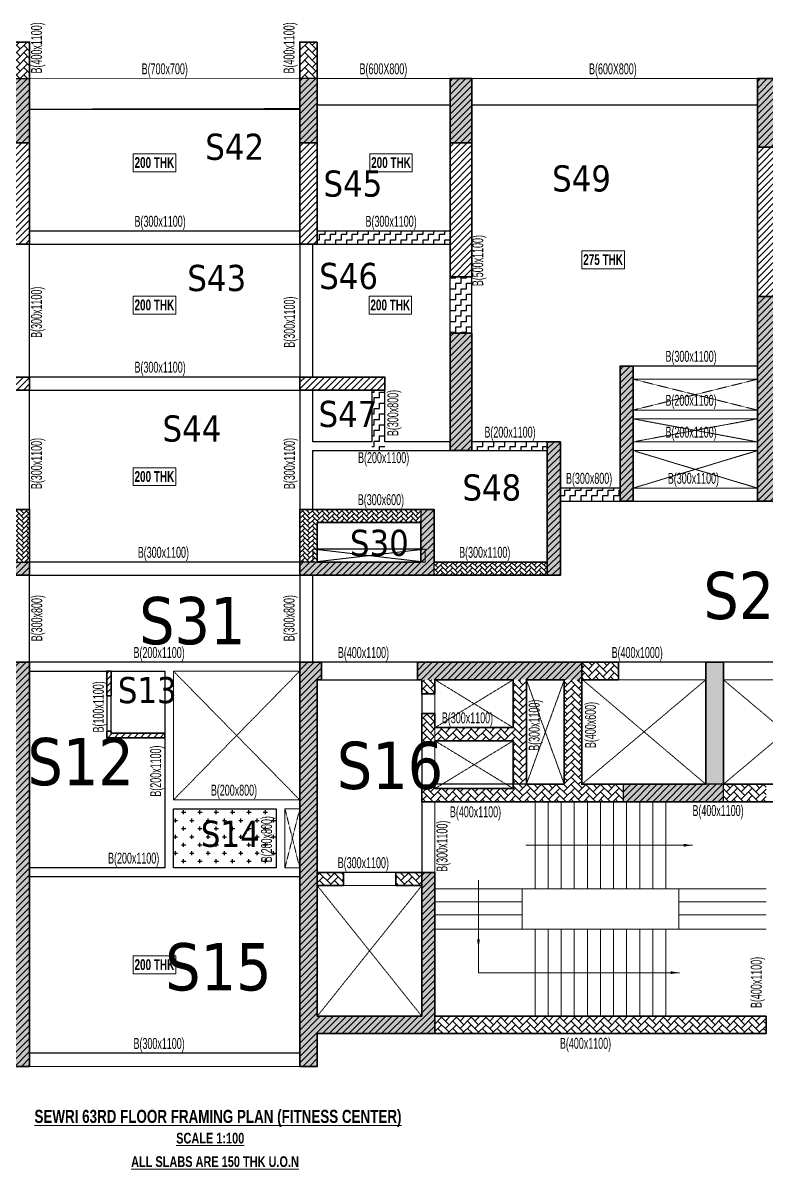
# Model space of a CAD drawing. Header units: millimetres. Extents: x 59 to 67037, y 412 to 26725.
# Drawn here: x 25465 to 42519, y 412 to 26725 of the extents above; entities that cross this region are included whole.
import ezdxf

# ---------------------------------------------------------------- set-up
doc = ezdxf.new("R2010")
doc.units = ezdxf.units.MM
doc.linetypes.add('HIDDEN', pattern=[0.375, 0.25, -0.125])
for name, color, linetype, lineweight in [('A-ANNO-DIMS', 8, 'Continuous', 15), ('A-DETL-MISC', 35, 'Continuous', 15), ('A-FLOR-IDEN', 11, 'Continuous', 9), ('A-HIDD-ABVE', 8, 'HIDDEN', 20), ('G-ANNO-TEXT', 231, 'Continuous', 9), ('S-BEAM', 7, 'Continuous', 18), ('S-BEAM-IDEN', 2, 'Continuous', 9), ('S-COL HATCH', 9, 'Continuous', 0), ('S-COLS', 5, 'Continuous', 35)]:
    doc.layers.add(name, color=color, linetype=linetype, lineweight=lineweight)
doc.layers.add('changes', color=7, linetype='Continuous')
doc.layers.add('SUNK SLAB', color=8, linetype='Continuous')
doc.styles.add('Dim.s & Anno.(Misc.)', font='ARIALN.TTF')
doc.styles.add('Swis721 LtCn BT', font='swisscl.ttf', dxfattribs={"width": 0.9, "height": 233.355162})
doc.styles.add('Swis721 LtCn BT_2', font='swisscl.ttf', dxfattribs={"height": 244.992296})
doc.styles.add('Swis721 LtCn BT_B', font='', dxfattribs={"width": 0.9, "height": 246.918336})
doc.styles.get('Swis721 LtCn BT_B').set_extended_font_data('Swis721 LtCn BT', bold=True)
doc.dimstyles.new('A-GFC-100', dxfattribs={"dimscale": 100, "dimtxt": 1.75, "dimasz": 1.5, "dimexe": 1.5, "dimexo": 0, "dimgap": 1, "dimtad": 1, "dimdsep": 46, "dimtxsty": 'Dim.s & Anno.(Misc.)', "dimblk": 'ARCHTICK', "dimcen": 0, "dimdle": 1.5, "dimclrd": 256, "dimclre": 8, "dimclrt": 6, "dimazin": 2, "dimtfac": 1, "dimtix": 1, "dimtmove": 2, "dimatfit": 3, "dimfxl": 1, "dimtolj": 1, "dimlwd": -1, "dimlwe": 9, "dimarcsym": 0})
pattern_1 = [(45, (-31890644.18, 20635841.75), (-75.1300955, 75.1300955), [])]
pattern_2 = [(45, (-31792792.5, 20735559.75), (0, 169.7056275), [360, -120]), (135, (-31792707.64, 20735644.6), (1e-14, 169.7056275), [360, -120])]
pattern_3 = [(45, (-31792792.494, 20735559.75), (0, 113.13708499), [240, -80]), (135, (-31792735.926, 20735616.32), (9e-15, 113.13708499), [240, -80])]

# ---------------------------------------------------------------- blocks, each defined once
blk = doc.blocks.new('A$Cebf64a2d')
at = {"layer": 'S-COL HATCH', "transparency": 33554687}
h = blk.add_hatch(dxfattribs=at)
h.set_pattern_fill('ANSI31', color=256, scale=850)
h.set_pattern_definition(pattern_1)
h.paths.add_polyline_path([(24779, 22681), (25179, 22681), (25179, 18875), (24779, 18875)])
h = blk.add_hatch(dxfattribs=at)
h.set_pattern_fill('ANSI31', color=256, scale=850)
h.set_pattern_definition(pattern_1)
h.paths.add_polyline_path([(31779, 22681), (31379, 22681), (31379, 18875), (31779, 18875)])
h = blk.add_hatch(dxfattribs=at)
h.set_pattern_fill('ANSI31', color=256, scale=850)
h.set_pattern_definition(pattern_1)
h.paths.add_polyline_path([(35329, 22675), (34829, 22675), (34829, 18125), (35329, 18125)])
h = blk.add_hatch(dxfattribs=at)
h.set_pattern_fill('ANSI31', color=256, scale=850)
h.set_pattern_definition(pattern_1)
h.paths.add_polyline_path([(42379, 22675), (41879, 22675), (41879, 12975), (42379, 12975)])
h = blk.add_hatch(dxfattribs=at)
h.set_pattern_fill('ANSI31', color=256, scale=850)
h.set_pattern_definition(pattern_1)
h.paths.add_polyline_path([(34829, 14135), (35329, 14135), (35329, 16835), (34829, 16835)])
h = blk.add_hatch(dxfattribs=at)
h.set_pattern_fill('ANSI31', color=256, scale=850)
h.set_pattern_definition(pattern_1)
h.paths.add_polyline_path([(39029, 16075), (38729, 16075), (38729, 12975), (39029, 12975)])
h = blk.add_hatch(dxfattribs=at)
h.set_pattern_fill('ANSI31', color=256, scale=850)
h.set_pattern_definition(pattern_1)
h.paths.add_polyline_path([(25179, 15825), (23229, 15825), (23229, 15525), (25179, 15525)])
h = blk.add_hatch(dxfattribs=at)
h.set_pattern_fill('ANSI31', color=256, scale=850)
h.set_pattern_definition(pattern_1)
h.paths.add_polyline_path([(31379, 15825), (33329, 15825), (33329, 15525), (31379, 15525)])
h = blk.add_hatch(dxfattribs=at)
h.set_pattern_fill('ANSI31', color=256, scale=850)
h.set_pattern_definition(pattern_1)
h.paths.add_polyline_path([(37059, 14335), (37359, 14335), (37359, 11275), (37059, 11275), (37059, 11575)])
h = blk.add_hatch(dxfattribs=at)
h.set_pattern_fill('ANSI31', color=256, scale=850)
h.set_pattern_definition(pattern_1)
h.paths.add_polyline_path([(22099, 12785), (22399, 12785), (22399, 11575), (25179, 11575), (25179, 11275), (22099, 11275)])
h = blk.add_hatch(dxfattribs=at)
h.set_pattern_fill('ANSI31', color=256, scale=850)
h.set_pattern_definition(pattern_1)
h.paths.add_polyline_path([(34459, 12785), (34159, 12785), (34159, 11575), (31379, 11575), (31379, 11275), (34459, 11275)])
h = blk.add_hatch(dxfattribs=at)
h.set_pattern_fill('ANSI31', color=256, scale=850)
h.set_pattern_definition(pattern_1)
h.paths.add_polyline_path([(22379, 4450), (22079, 4450), (22079, 1150), (22079, 750), (24779, 750), (24779, 0), (25179, 0), (25179, 1150), (25179, 1150), (25179, 9275), (24679, 9275), (24679, 8875), (24779, 8875), (24779, 1150), (24779, 1150), (22379, 1150), (22379, 1150)])
h = blk.add_hatch(dxfattribs=at)
h.set_pattern_fill('ANSI31', color=256, scale=850)
h.set_pattern_definition(pattern_1)
h.paths.add_polyline_path([(34179, 4450), (34479, 4450), (34479, 1150), (34479, 750), (31779, 750), (31779, 0), (31379, 0), (31379, 1150), (31379, 1150), (31379, 9275), (31879, 9275), (31879, 8875), (31779, 8875), (31779, 1150), (31779, 1150), (34179, 1150), (34179, 1150)])
h = blk.add_hatch(dxfattribs=at)
h.set_pattern_fill('ANSI31', color=256, scale=850)
h.set_pattern_definition(pattern_1)
h.paths.add_polyline_path([(37849, 9275), (34079, 9275), (34079, 8875), (37849, 8875)])
h = blk.add_hatch(dxfattribs=at)
h.set_pattern_fill('ANSI31', color=256, scale=850)
h.set_pattern_definition(pattern_1)
h.paths.add_polyline_path([(27049, 9075), (26949, 9075), (26949, 8505), (27049, 8505)])
h = blk.add_hatch(dxfattribs=at)
h.set_pattern_fill('ANSI31', color=256, scale=850)
h.set_pattern_definition(pattern_1)
h.paths.add_polyline_path([(28279, 7645), (27049, 7645), (27049, 7695), (26949, 7695), (26949, 7545), (28279, 7545)])
h = blk.add_hatch(dxfattribs=at)
h.set_pattern_fill('ANSI31', color=256, scale=850)
h.set_pattern_definition(pattern_1)
h.paths.add_polyline_path([(41099, 6475), (38799, 6475), (38799, 6075), (41099, 6075)])
at = {"layer": 'changes'}
for p, q in [((24779, 22681), (25179, 22681)), ((31779, 22681), (31379, 22681)), ((25179, 11575), (25179, 11275)), ((31379, 11575), (31379, 11275))]:
    blk.add_line(p, q, dxfattribs=at)
at = {"layer": 'changes', "elevation": 0}
for points in [[(22099, 12785), (22399, 12785), (22399, 11575), (25179, 11575), (25179, 11275), (22099, 11275)], [(34459, 12785), (34159, 12785), (34159, 11575), (31379, 11575), (31379, 11275), (34459, 11275)], [(41099, 6475), (38799, 6475), (38799, 6075), (41099, 6075)]]:
    blk.add_lwpolyline(points, close=True, dxfattribs=at)
at = {"layer": 'S-COL HATCH'}
blk.add_line((34159, 12485), (34159, 12785), dxfattribs=at)
at = {"layer": 'S-COLS'}
for p, q in [((37059, 11575), (37059, 11275)), ((34179, 4450), (34179, 1150)), ((34479, 4450), (34479, 1150)), ((34479, 1150), (34479, 750))]:
    blk.add_line(p, q, dxfattribs=at)
at = {"layer": 'S-COLS', "elevation": 0}
for points in [[(24779, 23515), (25179, 23515), (25179, 18875), (24779, 18875)], [(31779, 23515), (31379, 23515), (31379, 18875), (31779, 18875)], [(35329, 18125), (34829, 18125), (34829, 22675), (35329, 22675)], [(42379, 12975), (41879, 12975), (41879, 22675), (42379, 22675)], [(35329, 16835), (35329, 14135), (34829, 14135), (34829, 16835)], [(39029, 16075), (38729, 16075), (38729, 12975), (39029, 12975)], [(25179, 15825), (23229, 15825), (23229, 15525), (25179, 15525)], [(31379, 15825), (33329, 15825), (33329, 15525), (31379, 15525)], [(19199, 14335), (19199, 11275), (25179, 11275), (25179, 12785), (22099, 12785), (22099, 11575), (19499, 11575), (19499, 14335), (19199, 14335)], [(37359, 14335), (37359, 11275), (31379, 11275), (31379, 12785), (34459, 12785), (34459, 11575), (37059, 11575), (37059, 14335), (37359, 14335)], [(31779, 12485), (34159, 12485), (34159, 11575), (31779, 11575)], [(26949, 8505), (27049, 8505), (27049, 9075), (26949, 9075)], [(37449, 6475), (36579, 6475), (36579, 8875), (37449, 8875)]]:
    blk.add_lwpolyline(points, close=True, dxfattribs=at)
for points in [[(25179, 1150), (25179, 9275), (24679, 9275), (24679, 8875), (24779, 8875), (24779, 1150), (22379, 1150)], [(31379, 1150), (31379, 9275), (31879, 9275), (31879, 8875), (31779, 8875), (31779, 1150), (34179, 1150)], [(37849, 9275), (34079, 9275), (34079, 8875), (34179, 8875), (34179, 8550), (34479, 8550), (34479, 8875), (35379, 8875), (36279, 8875), (36279, 7775), (34479, 7775), (34479, 8100), (34179, 8100), (34179, 7398), (34479, 7398), (34479, 7475), (36279, 7475), (36279, 6375), (35379, 6375), (34479, 6375), (34479, 6453), (34179, 6453), (34179, 6075), (36279, 6075), (36279, 6075), (47434, 6075)], [(40699, 9275), (40699, 6475), (37849, 6475), (37849, 9275)], [(41099, 9275), (40699, 9275)], [(43949, 9275), (43949, 6475), (41099, 6475), (41099, 9275)], [(26949, 7695), (26949, 7545), (28279, 7545), (28279, 7645), (27049, 7645), (27049, 7695), (26949, 7695)], [(31779, 4150), (32379, 4150), (32379, 4450), (31779, 4450)], [(34179, 4150), (33579, 4150), (33579, 4450), (34479, 4450)], [(24779, 750), (24779, 0), (25179, 0), (25179, 1150)], [(31779, 750), (31779, 0), (31379, 0), (31379, 1150)], [(34479, 1150), (42079, 1150), (42079, 750), (31779, 750)]]:
    blk.add_lwpolyline(points, dxfattribs=at)
blk = doc.blocks.new('_ARCHTICK')
at = {"color": 0, "linetype": 'ByBlock', "const_width": 0.15}
blk.add_lwpolyline([(-0.5, -0.5), (0.5, 0.5)], dxfattribs=at)
blk = doc.blocks.new('A$C2f35dc8c')
at = {"layer": 'S-COL HATCH'}
h = blk.add_hatch(dxfattribs=at)
h.set_pattern_fill('AR-HBONE', color=256, scale=30)
h.set_pattern_definition(pattern_2)
h.paths.add_polyline_path([(25179, 23515), (24779, 23515), (24779, 22681), (24779, 22681), (25179, 22681)])
h = blk.add_hatch(dxfattribs=at)
h.set_pattern_fill('AR-HBONE', color=256, scale=30)
h.set_pattern_definition(pattern_2)
h.paths.add_polyline_path([(31379, 23515), (31779, 23515), (31779, 22681), (31779, 22681), (31379, 22681)])
at = {"layer": 'S-COL HATCH', "transparency": 33554687}
h = blk.add_hatch(color=256, dxfattribs=at)
h.dxf.hatch_style = 1
h.paths.add_polyline_path([(24779, 22681), (25179, 22681), (25179, 21200), (24779, 21200)])
h = blk.add_hatch(color=256, dxfattribs=at)
h.dxf.hatch_style = 1
h.paths.add_polyline_path([(31779, 22681), (31379, 22681), (31379, 21200), (31779, 21200)])
h = blk.add_hatch(color=256, dxfattribs=at)
h.dxf.hatch_style = 1
h.paths.add_polyline_path([(34829, 21200), (35329, 21200), (35329, 22675), (34829, 22675)])
h = blk.add_hatch(color=256, dxfattribs=at)
h.dxf.hatch_style = 1
h.paths.add_polyline_path([(42379, 22675), (41879, 22675), (41879, 21100), (42379, 21100)])
h = blk.add_hatch(color=256, dxfattribs=at)
h.dxf.hatch_style = 1
h.paths.add_polyline_path([(41879, 17675), (42379, 17675), (42379, 12975), (41879, 12975)])
h = blk.add_hatch(color=256, dxfattribs=at)
h.dxf.hatch_style = 1
h.paths.add_polyline_path([(34829, 14135), (35329, 14135), (35329, 16835), (34829, 16835)])
h = blk.add_hatch(color=256, dxfattribs=at)
h.dxf.hatch_style = 1
h.paths.add_polyline_path([(39029, 16075), (38729, 16075), (38729, 12975), (39029, 12975)])
h = blk.add_hatch(color=256, dxfattribs=at)
h.dxf.hatch_style = 1
h.paths.add_polyline_path([(37059, 14335), (37359, 14335), (37359, 11275), (37059, 11275), (37059, 11575)])
h = blk.add_hatch(color=256, dxfattribs=at)
h.dxf.hatch_style = 1
h.paths.add_polyline_path([(22099, 12785), (22399, 12785), (22399, 11575), (25179, 11575), (25179, 11275), (22099, 11275)])
at = {"layer": 'S-COL HATCH'}
h = blk.add_hatch(dxfattribs=at)
h.set_pattern_fill('AR-HBONE', color=256, scale=20)
h.set_pattern_definition(pattern_3)
h.paths.add_polyline_path([(24779, 12485), (24779, 11575), (24779, 11575), (24779, 11575), (25179, 11575), (25179, 12785), (22399, 12785), (22399, 12485), (22399, 12485)])
h = blk.add_hatch(dxfattribs=at)
h.set_pattern_fill('AR-HBONE', color=256, scale=20)
h.set_pattern_definition(pattern_3)
h.paths.add_polyline_path([(31779, 12485), (31779, 11575), (31779, 11575), (31779, 11575), (31379, 11575), (31379, 12785), (34159, 12785), (34159, 12485), (34159, 12485)])
at = {"layer": 'S-COL HATCH', "transparency": 33554687}
h = blk.add_hatch(color=256, dxfattribs=at)
h.dxf.hatch_style = 1
h.paths.add_polyline_path([(34459, 12785), (34159, 12785), (34159, 11575), (31379, 11575), (31379, 11275), (34459, 11275)])
at = {"layer": 'S-COL HATCH'}
h = blk.add_hatch(dxfattribs=at)
h.set_pattern_fill('AR-HBONE', color=256, scale=20)
h.set_pattern_definition(pattern_3)
h.paths.add_polyline_path([(34459, 11575), (34459, 11275), (37059, 11275), (37059, 11575)])
at = {"layer": 'S-COL HATCH', "transparency": 33554687}
h = blk.add_hatch(color=256, dxfattribs=at)
h.dxf.hatch_style = 1
h.paths.add_polyline_path([(22379, 4450), (22079, 4450), (22079, 1150), (22079, 750), (24779, 750), (24779, 0), (25179, 0), (25179, 1150), (25179, 1150), (25179, 9275), (24679, 9275), (24679, 8875), (24779, 8875), (24779, 1150), (24779, 1150), (22379, 1150), (22379, 1150)])
h = blk.add_hatch(color=256, dxfattribs=at)
h.dxf.hatch_style = 1
h.paths.add_polyline_path([(34179, 4450), (34479, 4450), (34479, 1150), (34479, 750), (31779, 750), (31779, 0), (31379, 0), (31379, 1150), (31379, 1150), (31379, 9275), (31879, 9275), (31879, 8875), (31779, 8875), (31779, 1150), (31779, 1150), (34179, 1150), (34179, 1150)])
h = blk.add_hatch(color=256, dxfattribs=at)
h.dxf.hatch_style = 1
h.paths.add_polyline_path([(37849, 9275), (34079, 9275), (34079, 8875), (37849, 8875)])
at = {"layer": 'S-COL HATCH'}
h = blk.add_hatch(dxfattribs=at)
h.set_pattern_fill('AR-HBONE', color=256, scale=30)
h.set_pattern_definition([(45, (-31609283, 20752631.54), (0, 169.7056275), [360, -120]), (135, (-31609198.14, 20752716.4), (1e-14, 169.7056275), [360, -120])])
h.paths.add_polyline_path([(37849, 8875), (37849, 9275), (38689, 9275), (38689, 8875), (38359, 8875)])
at = {"layer": 'S-COL HATCH', "transparency": 33554687}
h = blk.add_hatch(color=256, dxfattribs=at)
h.dxf.hatch_style = 1
h.paths.add_polyline_path([(41099, 9275), (40699, 9275), (40699, 6475), (41099, 6475)])
at = {"layer": 'S-COL HATCH'}
h = blk.add_hatch(dxfattribs=at)
h.set_pattern_fill('AR-HBONE', color=256, scale=30)
h.set_pattern_definition(pattern_2)
h.paths.add_polyline_path([(36579, 8875), (36279, 8875), (36279, 7775), (34479, 7775), (34479, 8100), (34179, 8100), (34179, 7398), (34479, 7398), (34479, 7475), (36279, 7475), (36279, 6375), (34479, 6375), (34479, 6453), (34179, 6453), (34179, 6075), (38799, 6075), (38799, 6475), (36579, 6475)])
h = blk.add_hatch(dxfattribs=at)
h.set_pattern_fill('AR-HBONE', color=256, scale=30)
h.set_pattern_definition(pattern_2)
h.paths.add_polyline_path([(34479, 8875), (34179, 8875), (34179, 8550), (34479, 8550)])
h = blk.add_hatch(dxfattribs=at)
h.set_pattern_fill('AR-HBONE', color=256, scale=30)
h.set_pattern_definition(pattern_2)
h.paths.add_polyline_path([(37849, 6475), (37449, 6475), (37449, 8875), (37849, 8875)])
at = {"layer": 'S-COL HATCH', "transparency": 33554687}
h = blk.add_hatch(color=256, dxfattribs=at)
h.dxf.hatch_style = 1
h.paths.add_polyline_path([(41099, 6475), (38799, 6475), (38799, 6075), (41099, 6075)])
at = {"layer": 'S-COL HATCH'}
h = blk.add_hatch(dxfattribs=at)
h.set_pattern_fill('AR-HBONE', color=256, scale=30)
h.set_pattern_definition(pattern_2)
h.paths.add_polyline_path([(41099, 6475), (42079, 6475), (42079, 6075), (41099, 6075)])
h = blk.add_hatch(dxfattribs=at)
h.set_pattern_fill('AR-HBONE', color=256, scale=30)
h.set_pattern_definition([(45, (-31792792.5, 20683630.75), (0, 169.7056275), [360, -120]), (135, (-31792707.64, 20683715.6), (1e-14, 169.7056275), [360, -120])])
h.paths.add_polyline_path([(34179, 4150), (34179, 4450), (33579, 4450), (33579, 4150)])
h.paths.add_polyline_path([(32379, 4150), (32379, 4450), (31779, 4450), (31779, 4150)])
h = blk.add_hatch(dxfattribs=at)
h.set_pattern_fill('AR-HBONE', color=256, scale=30)
h.set_pattern_definition(pattern_2)
h.paths.add_polyline_path([(42079, 1150), (34479, 1150), (34479, 750), (42079, 750)])
at = {"layer": 'changes'}
for p, q in [((24779, 22681, 0), (25179, 22681, 0)), ((31779, 22681, 0), (31379, 22681, 0)), ((25179, 11575, 0), (25179, 11275, 0)), ((31379, 11575, 0), (31379, 11275, 0))]:
    blk.add_line(p, q, dxfattribs=at)
at = {"layer": 'changes', "elevation": 0}
for points in [[(22099, 12785), (22399, 12785), (22399, 11575), (25179, 11575), (25179, 11275), (22099, 11275)], [(34459, 12785), (34159, 12785), (34159, 11575), (31379, 11575), (31379, 11275), (34459, 11275)], [(41099, 6475), (38799, 6475), (38799, 6075), (41099, 6075)]]:
    blk.add_lwpolyline(points, close=True, dxfattribs=at)
at = {"layer": 'S-COL HATCH'}
blk.add_line((34159, 12485, 0), (34159, 12785, 0), dxfattribs=at)
at = {"layer": 'S-COLS'}
for p, q in [((37059, 11575, 0), (37059, 11275, 0)), ((38689, 9275, 0), (37849, 9275, 0)), ((38689, 9275, 0), (38689, 8875, 0)), ((38689, 8875, 0), (37849, 8875, 0)), ((34179, 4450, 0), (34179, 1150, 0)), ((34479, 4450, 0), (34479, 1150, 0)), ((34479, 1150, 0), (34479, 750, 0))]:
    blk.add_line(p, q, dxfattribs=at)
at = {"layer": 'S-COLS', "elevation": 0}
for points in [[(24779, 23515), (25179, 23515), (25179, 21200), (24779, 21200)], [(31779, 23515), (31379, 23515), (31379, 21200), (31779, 21200)], [(35329, 21200), (34829, 21200), (34829, 22675), (35329, 22675)], [(42379, 22675), (41879, 22675), (41879, 21100), (42379, 21100)], [(41879, 17675), (42379, 17675), (42379, 12975), (41879, 12975)], [(35329, 16835), (35329, 14135), (34829, 14135), (34829, 16835)], [(39029, 16075), (38729, 16075), (38729, 12975), (39029, 12975)], [(19199, 14335), (19199, 11275), (25179, 11275), (25179, 12785), (22099, 12785), (22099, 11575), (19499, 11575), (19499, 14335), (19199, 14335)], [(37359, 14335), (37359, 11275), (31379, 11275), (31379, 12785), (34459, 12785), (34459, 11575), (37059, 11575), (37059, 14335), (37359, 14335)], [(31779, 12485), (34159, 12485), (34159, 11575), (31779, 11575)], [(37449, 6475), (36579, 6475), (36579, 8875), (37449, 8875)]]:
    blk.add_lwpolyline(points, close=True, dxfattribs=at)
for points in [[(41879, 21100), (41879, 22675), (42379, 22675), (42379, 21100)], [(42379, 17675), (42379, 12975), (41879, 12975), (41879, 17675)], [(25179, 1150), (25179, 9275), (24679, 9275), (24679, 8875), (24779, 8875), (24779, 1150), (22379, 1150)], [(31379, 1150), (31379, 9275), (31879, 9275), (31879, 8875), (31779, 8875), (31779, 1150), (34179, 1150)], [(37849, 9275), (34079, 9275), (34079, 8875), (34179, 8875), (34179, 8550), (34479, 8550), (34479, 8875), (35379, 8875), (36279, 8875), (36279, 7775), (34479, 7775), (34479, 8100), (34179, 8100), (34179, 7398), (34479, 7398), (34479, 7475), (36279, 7475), (36279, 6375), (35379, 6375), (34479, 6375), (34479, 6453), (34179, 6453), (34179, 6075), (36279, 6075), (36279, 6075), (47434, 6075)], [(40699, 9275), (40699, 6475), (37849, 6475), (37849, 9275)], [(41099, 9275), (40699, 9275)], [(43949, 9275), (43949, 6475), (41099, 6475), (41099, 9275)], [(31779, 4150), (32379, 4150), (32379, 4450), (31779, 4450)], [(34179, 4150), (33579, 4150), (33579, 4450), (34479, 4450)], [(24779, 750), (24779, 0), (25179, 0), (25179, 1150)], [(31779, 750), (31779, 0), (31379, 0), (31379, 1150)], [(34479, 1150), (42079, 1150), (42079, 750), (31779, 750)]]:
    blk.add_lwpolyline(points, dxfattribs=at)

msp = doc.modelspace()

# ---------------------------------------------------------------- hatches: boundary and pattern name
at = {"layer": 'SUNK SLAB'}
h = msp.add_hatch(dxfattribs=at)
h.set_pattern_fill('ZIGZAG', color=8, scale=1000, style=0)
h.set_pattern_definition([(0, (-31792352.74, 20733747.85), (125, 125), [125, -125]), (90, (-31792227.74, 20733747.85), (-125, 125), [125, -125])])
h.paths.add_polyline_path([(37799, 16046), (39169, 16046), (39169, 15746), (37799, 15746)])
h.paths.add_polyline_path([(35769, 17106), (37499, 17106), (37499, 17106), (37499, 16906), (35769, 16906)])
h.paths.add_polyline_path([(35269, 20896), (35769, 20896), (35769, 19606), (35269, 19606)])
h.paths.add_polyline_path([(32219, 21946), (35269, 21946), (35269, 21646), (35169, 21646), (35169, 21646), (34259, 21646), (34259, 21646), (32219, 21646)])
h.paths.add_polyline_path([(33469, 18296), (33769, 18296), (33769, 16906), (33469, 16906)])
h = msp.add_hatch(dxfattribs=at)
h.set_pattern_fill('CROSS', color=8, scale=750, style=0)
h.set_pattern_definition([(0, (-31352019.15, 21119978.29), (187.5, 187.5), [93.75, -281.25]), (90, (-31351972.27, 21119931.41), (-187.5, 187.5), [93.75, -281.25])])
h.paths.add_polyline_path([(31279, 8686), (28919, 8686), (28919, 7326), (31279, 7326)])

# ---------------------------------------------------------------- linework, layer by layer
at = {"layer": 'A-ANNO-DIMS', "ltscale": 500, "elevation": 0}
msp.add_lwpolyline([(36709, 4921), (35919, 4921), (35919, 5486)], dxfattribs=at)
at = {"layer": 'A-DETL-MISC'}
for p, q in [((37219, 8846, 0), (37219, 6846, 0)), ((37519, 8846, 0), (37519, 6846, 0)), ((37819, 8846, 0), (37819, 6846, 0)), ((38119, 8846, 0), (38119, 6846, 0)), ((38419, 8846, 0), (38419, 6846, 0)), ((38719, 8846, 0), (38719, 6846, 0)), ((39019, 8846, 0), (39019, 6846, 0)), ((39319, 8846, 0), (39319, 6846, 0)), ((39619, 8846, 0), (39619, 6846, 0)), ((39919, 8846, 0), (39919, 6846, 0)), ((40219, 8846, 0), (40219, 6846, 0)), ((37219, 3921, 0), (37219, 5921, 0)), ((37519, 3921, 0), (37519, 5921, 0)), ((37819, 3921, 0), (37819, 5921, 0)), ((38119, 3921, 0), (38119, 5921, 0)), ((38419, 3921, 0), (38419, 5921, 0)), ((38719, 3921, 0), (38719, 5921, 0)), ((39019, 3921, 0), (39019, 5921, 0)), ((39319, 3921, 0), (39319, 5921, 0)), ((39619, 3921, 0), (39619, 5921, 0)), ((39919, 3921, 0), (39919, 5921, 0)), ((40219, 3921, 0), (40219, 5921, 0))]:
    msp.add_line(p, q, dxfattribs=at)
at = {"layer": 'A-DETL-MISC', "elevation": 0}
for points in [[(36919, 6846), (34919, 6846)], [(40519, 6846), (42519, 6846)], [(36919, 6546), (34919, 6546)], [(40519, 6546), (42519, 6546)], [(36919, 6246), (34919, 6246)], [(40519, 6246), (42519, 6246)], [(36919, 5921), (34919, 5921)], [(40519, 5921), (42519, 5921)]]:
    msp.add_lwpolyline(points, dxfattribs=at)
msp.add_lwpolyline([(36919, 6846), (36919, 5921), (40519, 5921), (40519, 6846)], close=True, dxfattribs=at)
at = {"layer": 'A-FLOR-IDEN', "color": 8, "elevation": 0, "flags": 128}
for points in [[(28971, 23721), (28971, 23309), (27993, 23309), (27993, 23721)], [(34401, 23721), (34401, 23309), (33423, 23309), (33423, 23721)], [(39268, 21493), (39268, 21081), (38290, 21081), (38290, 21493)], [(28971, 20451), (28971, 20039), (27993, 20039), (27993, 20451)], [(34384, 20451), (34384, 20039), (33407, 20039), (33407, 20451)], [(28971, 16514), (28971, 16102), (27993, 16102), (27993, 16514)], [(28971, 5307), (28971, 4895), (27993, 4895), (27993, 5307)]]:
    msp.add_lwpolyline(points, close=True, dxfattribs=at)
at = {"layer": 'A-HIDD-ABVE', "linetype": 'HIDDEN'}
for p, q in [((42319, 18546, 0), (39469, 17836, 0)), ((42319, 17836, 0), (39469, 18546, 0)), ((39469, 18546, 0), (39469, 18546, 0)), ((42319, 17106, 0), (39469, 17636)), ((42319, 17636, 0), (39519, 17116, 0)), ((42319, 16906, 0), (39469, 16046, 0)), ((42319, 16046, 0), (39519, 16891, 0)), ((34699, 14647, 0), (32119, 14346, 0)), ((34699, 14346, 0), (32119, 14647, 0)), ((28918, 11846, 0), (31819, 8886, 0)), ((28919, 8886, 0), (31819, 11846, 0)), ((36719, 11646, 0), (34919, 10546, 0)), ((36719, 10546, 0), (34919, 11646, 0)), ((37889, 11646, 0), (37019, 9246, 0)), ((37889, 9246, 0), (37019, 11646, 0)), ((41139, 11646, 0), (38289, 9246, 0)), ((41139, 9246, 0), (38309, 11646, 0)), ((44389, 11646, 0), (41539, 9246, 0)), ((44389, 9246, 0), (41539, 11646, 0)), ((36719, 10246, 0), (34919, 9146, 0)), ((36719, 9146, 0), (34919, 10246, 0)), ((31479, 8686, 0), (31819, 7326, 0)), ((31479, 7326, 0), (31819, 8686, 0)), ((34619, 6921, 0), (32219, 3921, 0)), ((34619, 3921, 0), (32219, 6921, 0))]:
    msp.add_line(p, q, dxfattribs=at)
at = {"layer": 'changes'}
msp.add_line((37019, 9246, 0), (34919, 9246, 0), dxfattribs=at)
at = {"layer": 'changes', "color": 1, "elevation": 0}
for points in [[(25619, 24746), (31819, 24746), (31819, 21946), (25619, 21946)], [(32219, 24847), (35261, 24847), (35261, 21946), (32219, 21946)], [(39169, 16046), (37799, 16046), (37799, 17106), (35769, 17106), (35769, 24846), (42319, 24846), (42319, 18846), (39169, 18846)], [(25619, 21646), (31819, 21646), (31819, 18596), (25619, 18596)], [(32119, 18596), (32119, 21646), (35261, 21646), (35269, 17106), (33769, 17106), (33769, 18596)], [(25619, 18296), (31819, 18296), (31819, 14346), (25619, 14346)], [(32119, 18296), (33469, 18296), (33469, 17106), (32119, 17106)], [(32119, 15556), (32119, 16906), (37499, 16906), (37499, 14346), (34899, 14346), (34899, 15556)], [(49557, 14046), (49557, 12046), (32119, 12046), (32119, 14046), (37799, 14046), (37799, 15746), (45169, 15746), (45169, 14046)], [(32219, 15256), (34599, 15256), (34599, 14647), (32219, 14647)], [(25619, 14046), (31819, 14046), (31819, 12046), (25619, 12046)], [(25619, 11846), (27389, 11846), (27389, 10316), (28719, 10316), (28719, 7326), (25619, 7326)], [(27489, 11846), (28719, 11846), (28719, 10416), (27489, 10416)], [(32219, 11646), (34619, 11646), (34619, 7221), (32219, 7221)], [(28919, 8686), (31279, 8686), (31279, 7326), (28919, 7326)], [(25619, 7126), (31819, 7126), (31819, 3071), (25619, 3071)]]:
    msp.add_lwpolyline(points, close=True, dxfattribs=at)
at = {"layer": 'S-BEAM'}
for p, q in [((25611, 25446, 0), (31819, 25458, 0)), ((35269, 25446, 0), (32219, 25452, 0)), ((42319, 25446, 0), (35769, 25446, 0)), ((42069, 18846, 0), (42319, 18846, 0)), ((42319, 18546, 0), (39469, 18546, 0)), ((39469, 18546, 0), (39469, 18546, 0)), ((42319, 17836, 0), (39469, 17836, 0)), ((42319, 17636, 0), (39469, 17636)), ((42319, 17106, 0), (39469, 17106, 0)), ((42319, 16906, 0), (39469, 16906, 0)), ((42319, 16046, 0), (39469, 16046, 0)), ((28919, 11846, 0), (28919, 8886, 0)), ((29035, 11846, 0), (31819, 11846, 0)), ((34919, 9224, 0), (34919, 11646, 0)), ((41139, 11646, 0), (38309, 11646, 0)), ((44389, 11646, 0), (41539, 11646, 0)), ((28919, 8886, 0), (31819, 8886, 0)), ((28919, 8686, 0), (28919, 7326, 0)), ((28919, 8686, 0), (31279, 8686, 0)), ((31279, 8686, 0), (31279, 7326, 0)), ((31479, 8686, 0), (31819, 8686, 0)), ((31479, 8686, 0), (31479, 7326, 0)), ((34919, 8846, 0), (34919, 7221, 0)), ((31279, 7326, 0), (28919, 7326, 0)), ((31819, 7326, 0), (31479, 7326, 0)), ((34019, 6921, 0), (32819, 6921, 0)), ((25619, 2771, 0), (31819, 2771, 0))]:
    msp.add_line(p, q, dxfattribs=at)
at = {"layer": 'S-BEAM', "linetype": 'HIDDEN'}
for p, q in [((25611, 24746, 0), (31819, 24758, 0)), ((35269, 24841, 0), (32219, 24847, 0)), ((42319, 24846, 0), (35769, 24846, 0)), ((35269, 19606, 0), (35269, 23971, 0)), ((35769, 23971, 0), (35769, 19606)), ((42319, 20446, 0), (42319, 23501, 0)), ((25619, 21946, 0), (31819, 21946, 0)), ((32211, 21946, 0), (35261, 21946, 0)), ((25619, 21646, 0), (25619, 18596, 0)), ((25619, 21646, 0), (31819, 21646, 0)), ((31819, 21646, 0), (31819, 18596, 0)), ((32119, 21646, 0), (32119, 18596, 0)), ((32211, 21646, 0), (35261, 21646, 0)), ((42319, 18846, 0), (39469, 18846, 0)), ((25619, 18596, 0), (31819, 18596, 0)), ((25619, 15356, 0), (25619, 18296, 0)), ((25619, 18296, 0), (31819, 18296, 0)), ((31819, 15356, 0), (31819, 18296, 0)), ((32119, 17106, 0), (32119, 18296, 0)), ((33469, 18296, 0), (33469, 17106, 0)), ((33769, 18296, 0), (33769, 17106, 0)), ((32119, 17106, 0), (33469, 17106, 0)), ((33769, 17106, 0), (35269, 17106, 0)), ((37499, 17106, 0), (35769, 17106, 0)), ((32119, 15556, 0), (32119, 16906, 0)), ((32119, 16906, 0), (35269, 16906, 0)), ((37499, 16906, 0), (35769, 16906, 0)), ((39169, 16046, 0), (37799, 16046, 0)), ((39169, 15746, 0), (37799, 15746, 0)), ((42319, 15746, 0), (39469, 15746, 0)), ((25619, 14346, 0), (31819, 14346, 0)), ((25619, 14046, 0), (31819, 14046, 0)), ((25619, 14046, 0), (25619, 12046, 0)), ((31819, 14046, 0), (25619, 14046, 0)), ((31819, 14046, 0), (31819, 12046, 0)), ((32119, 14046, 0), (32119, 12046, 0)), ((25619, 12046, 0), (31819, 12046, 0)), ((25619, 11846, 0), (28719, 11846, 0)), ((28719, 11846, 0), (28719, 7326, 0)), ((28918, 11846, 0), (29035, 11846, 0)), ((34519, 12046, 0), (32319, 12046, 0)), ((41139, 12046, 0), (38289, 12046, 0)), ((44389, 12046, 0), (41539, 12046, 0)), ((34519, 11646, 0), (32319, 11646, 0)), ((34619, 9224, 0), (34619, 11646, 0)), ((34619, 8846, 0), (34619, 7221, 0)), ((28719, 7326, 0), (25619, 7326, 0)), ((31819, 7126, 0), (25619, 7126, 0)), ((34019, 7221, 0), (32819, 7221, 0)), ((25619, 3071, 0), (31819, 3071, 0))]:
    msp.add_line(p, q, dxfattribs=at)
at = {"layer": 'S-BEAM', "elevation": 0}
msp.add_lwpolyline([(32119, 14346), (34699, 14346), (34699, 14647), (32119, 14647)], close=True, dxfattribs=at)
at = {"layer": 'S-BEAM', "linetype": 'HIDDEN', "elevation": 0}
msp.add_lwpolyline([(27389, 11276), (27489, 11276), (27489, 10466), (27389, 10466)], close=True, dxfattribs=at)

# ---------------------------------------------------------------- block references
at = {"layer": 'changes'}
for name in ['A$C2f35dc8c', 'A$Cebf64a2d']:
    msp.add_blockref(name, (440, 2771), dxfattribs=at)

# ---------------------------------------------------------------- texts
at = {"layer": 'A-FLOR-IDEN', "color": 1, "char_height": 246.9, "width": 1155, "attachment_point": 2, "line_spacing_factor": 0.964267, "style": 'Swis721 LtCn BT_B'}
for s, insert in [('200 THK', (28482, 23643)), ('200 THK', (33912, 23643)), ('275 THK', (38779, 21415)), ('200 THK', (28482, 20373)), ('200 THK', (33895, 20373)), ('200 THK', (28482, 16436)), ('200 THK', (28482, 5229))]:
    msp.add_mtext(s, dxfattribs=dict(at, insert=insert))
at = {"layer": 'changes', "attachment_point": 1, "style": 'Dim.s & Anno.(Misc.)'}
for s, insert, char_height in [('{\\fTahoma|b0|i0|c0|p34;S42}', (29650, 24182), 600), ('{\\fTahoma|b0|i0|c0|p34;S49}', (37609, 23455), 600), ('{\\fTahoma|b0|i0|c0|p34;S45}', (32362, 23337), 600), ('{\\fTahoma|b0|i0|c0|p34;S43}', (29238, 21170), 600), ('{\\fTahoma|b0|i0|c0|p34;S46}', (32264, 21216), 600), ('{\\fTahoma|b0|i0|c0|p34;S47}', (32249, 18049), 600), ('{\\fTahoma|b0|i0|c0|p34;S44}', (28668, 17714), 600), ('{\\fTahoma|b0|i0|c0|p34;S48}', (35550, 16361), 600), ('{\\fTahoma|b0|i0|c0|p34;S30}', (32969, 15090, 0), 600), ('{\\fTahoma|b0|i0|c0|p34;S28}', (41080, 14124), 1084.7), ('{\\fTahoma|b0|i0|c0|p34;S31}', (28133, 13546), 1084.7), ('{\\fTahoma|b0|i0|c0|p34;S13}', (27643, 11709), 600), ('{\\fTahoma|b0|i0|c0|p34;S12}', (25569, 10310), 1084.7), ('{\\fTahoma|b0|i0|c0|p34;S16}', (32669, 10223), 1084.7), ('{\\fTahoma|b0|i0|c0|p34;S14}', (29548, 8410), 600), ('{\\fTahoma|b0|i0|c0|p34;S15}', (28731, 5599), 1084.7)]:
    msp.add_mtext_dynamic_manual_height_columns(s, width=6038.66, gutter_width=5424, heights=[1159], dxfattribs=dict(at, insert=insert, char_height=char_height))
at = {"layer": 'G-ANNO-TEXT', "color": 6, "insert": (25730, 1772, 0), "char_height": 300, "width": 8429.78, "attachment_point": 1, "line_spacing_factor": 0.971848, "style": 'Swis721 LtCn BT_2'}
msp.add_mtext('{\\fSwis721 LtCn BT|b1|i0|c0|p34;\\LSEWRI 63RD FLOOR FRAMING PLAN (FITNESS CENTER)}', dxfattribs=at)
at = {"layer": 'G-ANNO-TEXT', "color": 1, "char_height": 244.99, "attachment_point": 1, "line_spacing_factor": 0.971848, "style": 'Swis721 LtCn BT_2'}
for s, insert, width in [('{\\fSwis721 LtCn BT|b1|i0|c0|p34;\\LSCALE 1:100}', (28982, 1245, 0), 1551.04), ('{\\fSwis721 LtCn BT|b1|i0|c0|p34;\\LALL SLABS ARE 150 THK U.O.N}', (27948, 706, 0), 3728.69)]:
    msp.add_mtext(s, dxfattribs=dict(at, insert=insert, width=width))
at = {"layer": 'S-BEAM-IDEN', "style": 'Swis721 LtCn BT', "width": 0.8}
for s, rotation, p in [('B(400x1100)', 90, (25900, 25564, 0)), ('B(400x1100)', 90, (31697, 25564, 0)), ('B(700x700)', 360, (28190, 25546, 0)), ('B(300x1100)', 360, (28026, 22046, 0)), ('B(300x1100)', 360, (33327, 22046, 0)), ('B(500x1100)', 90, (36027, 20681)), ('B(300x1100)', 90, (25900, 19496, 0)), ('B(300x1100)', 90, (31705, 19269, 0)), ('B(300x1100)', 360, (28026, 18696, 0)), ('B(300x800)', 90, (34079, 17240, 0)), ('B(300x1100)', 90, (25900, 16023, 0)), ('B(300x1100)', 90, (31705, 16023, 0)), ('B(200x1100)', 360, (33156, 16620, 0)), ('B(300x600)', 360, (33151, 15656, 0)), ('B(300x1100)', 360, (28101, 14446, 0)), ('B(300x1100)', 360, (35476, 14446, 0)), ('B(300x800)', 90, (25907, 12529, 0)), ('B(300x800)', 90, (31698, 12529, 0)), ('B(200x1100)', 360, (28003, 12146, 0)), ('B(100x1100)', 90, (27321, 10436, 0)), ('B(300x1100)', 90, (37323, 10015, 0)), ('B(400x600)', 90, (38614, 10077, 0)), ('B(200x1100)', 90, (28636, 8962, 0)), ('B(200x800)', 360, (29778, 8986, 0)), ('B(400x1100)', 360, (35264, 8489, 0)), ('B(400x1100)', 360, (40830, 8518, 0)), ('B(200x800)', 90, (31181, 7455, 0)), ('B(300x1100)', 90, (35207, 7237, 0)), ('B(200x1100)', 360, (27419, 7426, 0)), ('B(400x1100)', 90, (42419, 4110)), ('B(300x1100)', 360, (28003, 3171, 0)), ('B(400x1100)', 360, (37789, 3174, 0))]:
    msp.add_text(s, height=250, rotation=rotation, dxfattribs=at).set_placement(p)
for s, p in [('B(600X800)', (33190, 25546, 0)), ('B(600X800)', (38457, 25546, 0)), ('B(300x1100)', (40211, 18946, 0)), ('B(200x1100)', (40211, 17936, 0)), ('B(200x1100)', (36056, 17206, 0)), ('B(200x1100)', (40211, 17206, 0)), ('B(300x800)', (37928, 16146, 0)), ('B(300x1100)', (40265, 16146, 0)), ('B(400x1100)', (32693, 12146, 0)), ('B(400x1000)', (38975, 12146, 0)), ('B(300x1100)', (35080, 10646, 0)), ('B(300x1100)', (32690, 7321, 0))]:
    msp.add_text(s, height=250, dxfattribs=at).set_placement(p)

# ---------------------------------------------------------------- leaders
at = {"layer": 'A-ANNO-DIMS', "ltscale": 500}
for points in [[(40831, 7846, 0), (37009, 7846, 0)], [(35919, 5486, 0), (35919, 7048, 0)], [(40531, 4921, 0), (36709, 4921, 0)]]:
    msp.add_leader(points, dimstyle='A-GFC-100', override={"dimasz": 2, "dimtad": 0, "dimfxl": 0.18, "dimarcsym": 1}, dxfattribs=at)

doc.saveas('drawing.dxf')
